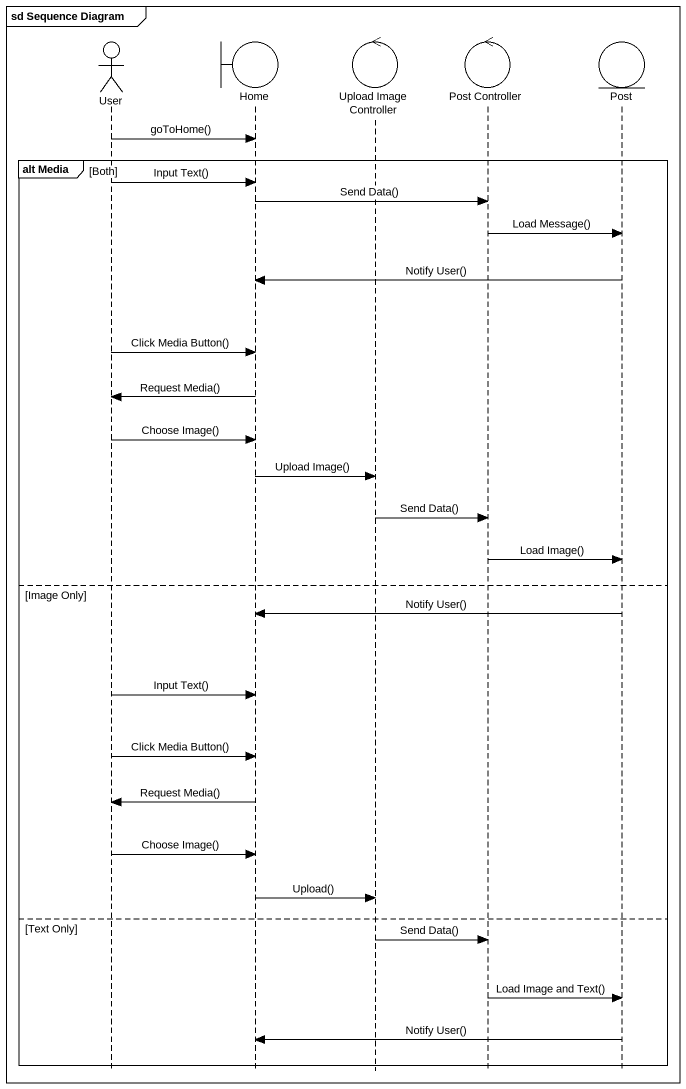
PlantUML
@startuml
mainframe sd Sequence Diagram
hide footbox
actor User
boundary Home
control "Upload Image Controller" as Upload_Image_Controller
control "Post Controller" as Post_Controller
entity Post

User -> Home : goToHome()
group alt Media [Both]
  User -> Home : Input Text()
  Home -> Post_Controller : Send Data()
  Post_Controller -> Post : Load Message()
  Post -> Home : Notify User()
  User -> Home : Click Media Button()
  Home -> User : Request Media()
  User -> Home : Choose Image()
  Home -> Upload_Image_Controller : Upload Image()
  Upload_Image_Controller -> Post_Controller : Send Data()
  Post_Controller -> Post : Load Image()
else Image Only
  Post -> Home : Notify User()
  User -> Home : Input Text()
  User -> Home : Click Media Button()
  Home -> User : Request Media()
  User -> Home : Choose Image()
  Home -> Upload_Image_Controller : Upload()
else Text Only
  Upload_Image_Controller -> Post_Controller : Send Data()
  Post_Controller -> Post : Load Image and Text()
  Post -> Home : Notify User()
end
@enduml
